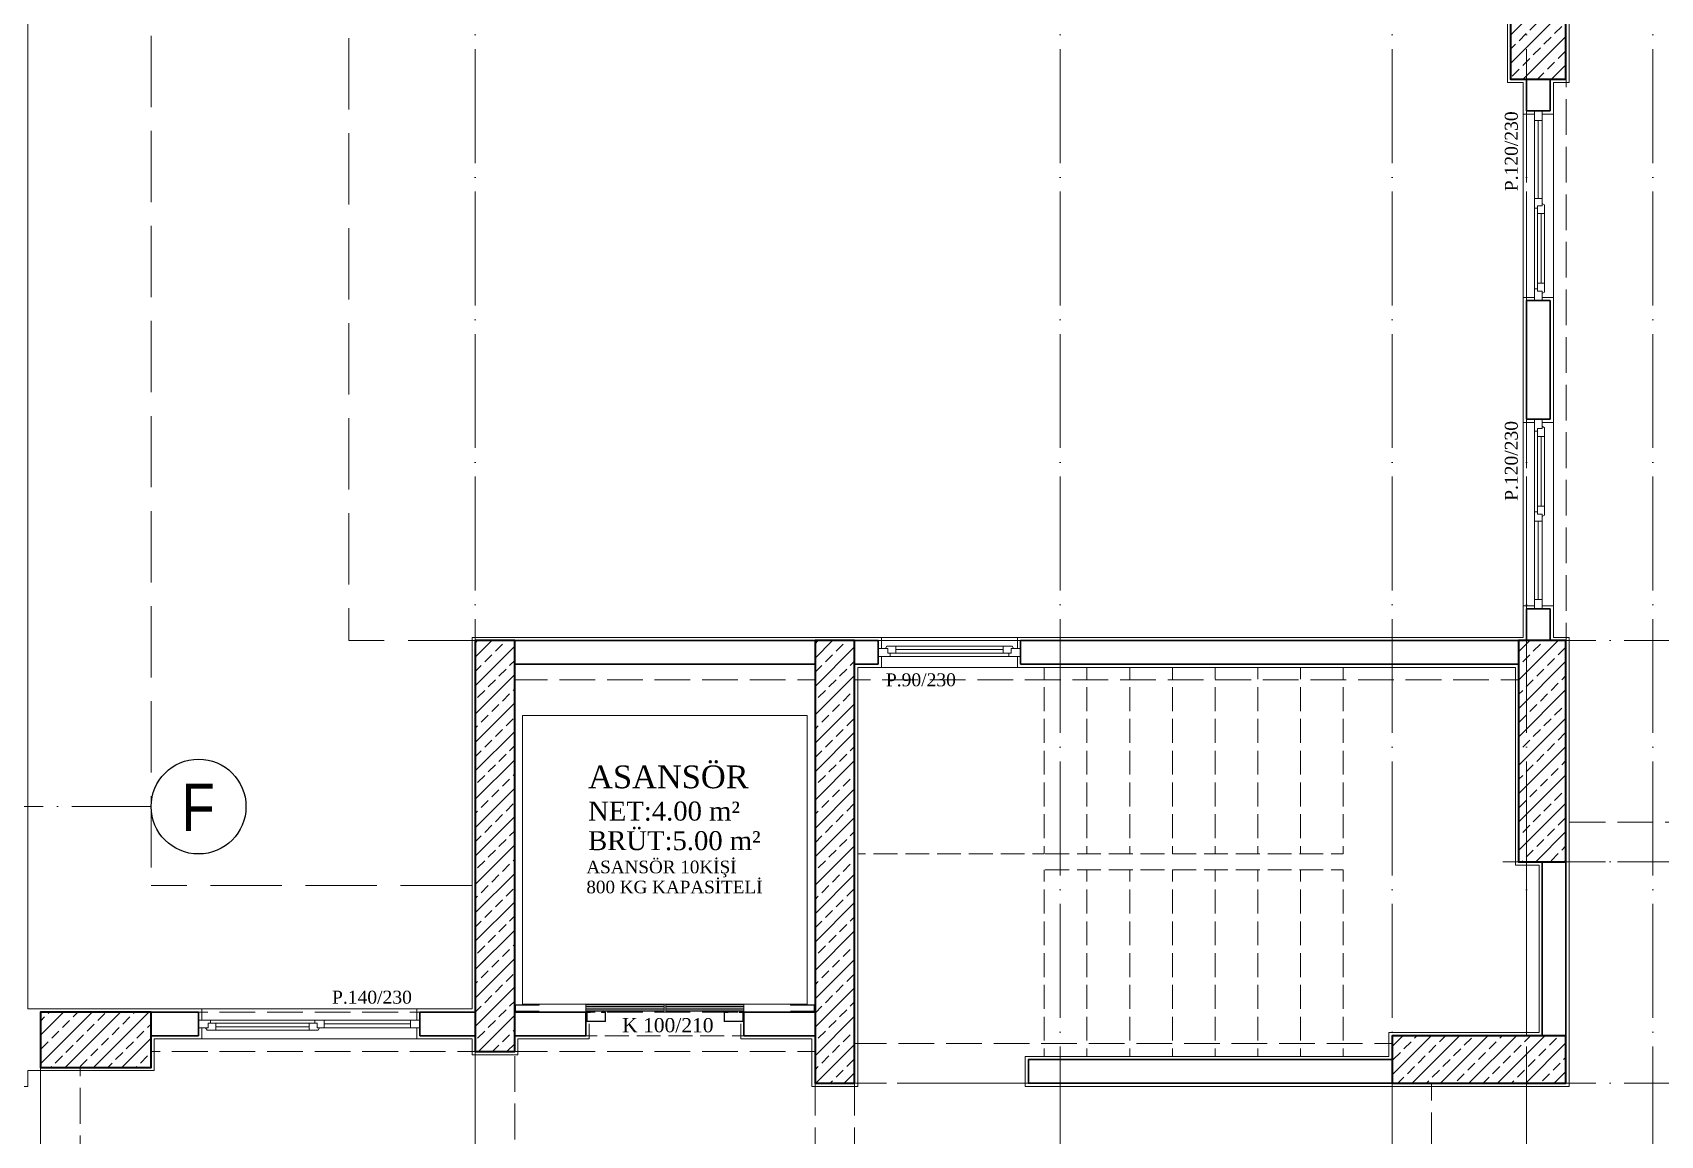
# Model space of a CAD drawing. Header units: millimetres. Extents: x 11587 to 81192, y -36083 to -25300.
# Drawn here: x 48921 to 49951, y -34493 to -33796 of the extents above; entities that cross this region are included whole.
import ezdxf

# ---------------------------------------------------------------- set-up
doc = ezdxf.new("R2010")
doc.units = ezdxf.units.MM
doc.linetypes.add('AKS', pattern=[30, 24, -3, 0, -3])
doc.linetypes.add('IZDUSUM1', pattern=[20, 7.5, -5, 7.5, 0])
for name, color, linetype, lineweight in [('rtm-aks balon', 20, 'Continuous', 25), ('rtm-aks balon yazı', 7, 'Continuous', 20), ('rtm-aks yeni', 7, 'AKS', 20), ('rtm-cam', 141, 'Continuous', 9), ('rtm-duv tugla', 22, 'Continuous', 35), ('rtm-izdusum-üst ince', 8, 'IZDUSUM1', 5), ('rtm-merdiven izdusum', 254, 'IZDUSUM1', 15), ('rtm-mhl-yazı-adı', 150, 'Continuous', 30), ('rtm-mhl-yazı-m2', 7, 'Continuous', 20), ('rtm-mhl-yazı-malzeme', 253, 'Continuous', 13), ('rtm-pen-ahsap', 35, 'Continuous', 13), ('rtm-plan katmanı-05', 205, 'Continuous', 20), ('rtm-plan katmanı-07', 135, 'Continuous', 9), ('rtm-sıva', 252, 'Continuous', 15), ('rtm-tarama-betonarme', 51, 'Continuous', 15), ('rtm-tas_betonarme', 50, 'Continuous', 40)]:
    doc.layers.add(name, color=color, linetype=linetype, lineweight=lineweight)
doc.styles.add('AKSYAZI', font='ARIALN.TTF')
doc.styles.add('ARIAL', font='times.ttf')
doc.styles.add('VAZ-OLCU', font='times.ttf', dxfattribs={"height": 60})
pattern_1 = [(45, (26636.351, 20249.116), (-8.980256, 8.980256), []), (45, (26645.331, 20249.116), (-8.980256, 8.980256), [6.35, -3.175])]
pattern_2 = [(45, (26626.351, 20249.116), (-8.980256, 8.980256), []), (45, (26635.331, 20249.116), (-8.980256, 8.980256), [6.35, -3.175])]

# ---------------------------------------------------------------- blocks, each defined once
blk = doc.blocks.new('KİRİŞA')
at = {"layer": 'rtm-izdusum-üst ince', "ltscale": 1.5}
for points in [[(22629.4, -54429.2), (22629.4, -54074.2)], [(22654.4, -54429.2), (22654.4, -54074.2)], [(22659.4, -54429.2), (23079.4, -54429.2)], [(23104.4, -54429.2), (23294.4, -54429.2)], [(22659.4, -54454.2), (23079.4, -54454.2)], [(23104.4, -54454.2), (23294.4, -54454.2)], [(22224.4, -54544.2), (22629.4, -54544.2)], [(22224.4, -54569.2), (22629.4, -54569.2)], [(22629.4, -54679.2), (22629.4, -54569.2)], [(22654.4, -54679.2), (22654.4, -54569.2)], [(23104.4, -54664.2), (23294.4, -54664.2)], [(23319.4, -54664.2), (23524.4, -54664.2)], [(22739.4, -54684.2), (23079.4, -54684.2)], [(23104.4, -54689.2), (23294.4, -54689.2)], [(23294.4, -54974.2), (23294.4, -54689.2)], [(23319.4, -54689.2), (23524.4, -54689.2)], [(23319.4, -54974.2), (23319.4, -54689.2)], [(23569.4, -54934.2), (23569.4, -54699.2)], [(23594.4, -54934.2), (23594.4, -54699.2)], [(22714.4, -54829.2), (22714.4, -54709.2)], [(22739.4, -54709.2), (23079.4, -54709.2)], [(22739.4, -54829.2), (22739.4, -54709.2)], [(23079.4, -54989.2), (23079.4, -54709.2)], [(23104.4, -54989.2), (23104.4, -54709.2)]]:
    blk.add_lwpolyline(points, dxfattribs=at)

msp = doc.modelspace()

# ---------------------------------------------------------------- hatches: boundary and pattern name
at = {"layer": 'rtm-tarama-betonarme'}
h = msp.add_hatch(dxfattribs=at)
h.set_pattern_fill('ANSI33', color=256, scale=2, style=0)
h.set_pattern_definition(pattern_1)
h.paths.add_polyline_path([(49891.19, -33825.13), (49891.19, -33745.13), (49856.19, -33745.13), (49856.19, -33825.13)])
h = msp.add_hatch(dxfattribs=at)
h.set_pattern_fill('ANSI33', color=256, scale=2, style=0)
h.set_pattern_definition(pattern_2)
h.paths.add_polyline_path([(49226.19, -34440.13), (49226.19, -34180.13), (49201.19, -34180.13), (49201.19, -34440.13)])
h = msp.add_hatch(dxfattribs=at)
h.set_pattern_fill('ANSI33', color=256, scale=2, style=0)
h.set_pattern_definition(pattern_2)
h.paths.add_polyline_path([(49441.19, -34460.13), (49441.19, -34180.13), (49416.19, -34180.13), (49416.19, -34460.13)])
h = msp.add_hatch(dxfattribs=at)
h.set_pattern_fill('ANSI33', color=256, scale=2, style=0)
h.set_pattern_definition(pattern_1)
h.paths.add_polyline_path([(49891.19, -34180.13), (49861.19, -34180.13), (49861.19, -34320.13), (49891.19, -34320.13)])
h = msp.add_hatch(dxfattribs=at)
h.set_pattern_fill('ANSI33', color=256, scale=2, style=0)
h.set_pattern_definition(pattern_2)
h.paths.add_polyline_path([(48996.19, -34450.13), (48996.19, -34415.13), (48926.19, -34415.13), (48926.19, -34450.13)])
h = msp.add_hatch(dxfattribs=at)
h.set_pattern_fill('ANSI33', color=256, scale=2, style=0)
h.set_pattern_definition(pattern_2)
h.paths.add_polyline_path([(49891.19, -34460.13), (49891.19, -34430.13), (49781.19, -34430.13), (49781.19, -34460.13)])

# ---------------------------------------------------------------- linework, layer by layer
at = {"layer": 'rtm-aks balon'}
msp.add_circle((49026.19, -34285.13), 30, dxfattribs=at)
at = {"layer": 'rtm-aks yeni', "ltscale": 3}
for p, q in [((49201.19, -35680.13), (49201.19, -31980.13)), ((49571.19, -35680.13), (49571.19, -31980.13)), ((49781.19, -35680.13), (49781.19, -31980.13)), ((49866.19, -35680.13), (49866.19, -31980.13)), ((49946.19, -35680.13), (49946.19, -31980.13)), ((50991.19, -34180.13), (49201.19, -34180.13)), ((44621.19, -34285.13), (48996.19, -34285.13)), ((50991.19, -34320.13), (49851.19, -34320.13)), ((48926.19, -35680.13), (48926.19, -34415.13)), ((50991.19, -34460.13), (49416.19, -34460.13))]:
    msp.add_line(p, q, dxfattribs=at)
at = {"layer": 'rtm-cam'}
for p, q in [((49873.69, -33900.63), (49873.69, -33851.13)), ((49875.44, -33954.13), (49875.44, -33910.13)), ((49875.44, -34051.13), (49875.44, -34095.13)), ((49873.69, -34104.63), (49873.69, -34154.13)), ((49535.19, -34185.88), (49467.19, -34185.88)), ((49037.19, -34424.38), (49096.19, -34424.38)), ((49105.69, -34422.63), (49160.19, -34422.63))]:
    msp.add_line(p, q, dxfattribs=at)
at = {"layer": 'rtm-duv tugla'}
for points in [[(49866.19, -33825.13), (49866.19, -33845.13)], [(49881.19, -33825.13), (49881.19, -33845.13)], [(49881.19, -33845.13), (49866.19, -33845.13)], [(49866.19, -33965.13), (49866.19, -34040.13)], [(49881.19, -33965.13), (49866.19, -33965.13)], [(49881.19, -33965.13), (49881.19, -34040.13)], [(49881.19, -34040.13), (49866.19, -34040.13)], [(49866.19, -34160.13), (49866.19, -34180.13)], [(49881.19, -34160.13), (49866.19, -34160.13)], [(49881.19, -34160.13), (49881.19, -34180.13)], [(49416.19, -34180.13), (49226.19, -34180.13)], [(49456.19, -34180.13), (49441.19, -34180.13)], [(49456.19, -34180.13), (49456.19, -34195.13)], [(49861.19, -34180.13), (49546.19, -34180.13)], [(49546.19, -34180.13), (49546.19, -34195.13)], [(49416.19, -34195.13), (49226.19, -34195.13)], [(49456.19, -34195.13), (49441.19, -34195.13)], [(49861.19, -34195.13), (49546.19, -34195.13)], [(49876.19, -34320.13), (49876.19, -34430.13)], [(49891.19, -34320.13), (49891.19, -34430.13)], [(48996.19, -34415.13), (49026.19, -34415.13)], [(49026.19, -34430.13), (49026.19, -34415.13)], [(49166.19, -34415.13), (49201.19, -34415.13)], [(49166.19, -34430.13), (49166.19, -34415.13)], [(49226.19, -34430.13), (49271.19, -34430.13), (49271.19, -34415.13), (49226.19, -34415.13)], [(49416.19, -34430.13), (49371.19, -34430.13), (49371.19, -34415.13), (49416.19, -34415.13)], [(48996.19, -34430.13), (49026.19, -34430.13)], [(49166.19, -34430.13), (49201.19, -34430.13)], [(49781.19, -34445.13), (49551.19, -34445.13), (49551.19, -34460.13), (49781.19, -34460.13)]]:
    msp.add_lwpolyline(points, dxfattribs=at)
at = {"layer": 'rtm-izdusum-üst ince', "ltscale": 3}
for points in [[(44416.19, -34180.13), (44496.19, -34180.13), (44496.19, -32860.13), (44126.19, -32860.13), (44126.19, -32200.13), (43216.19, -32200.13), (43216.19, -32860.13), (42846.19, -32860.13), (42846.19, -34685.13), (42961.19, -34685.13), (42961.19, -35350.13), (50656.19, -35350.13), (50656.19, -34685.13), (50771.19, -34685.13), (50771.19, -32860.13), (50401.19, -32860.13), (50401.19, -32200.13), (49491.19, -32200.13), (49491.19, -32860.13), (49121.19, -32860.13), (49121.19, -34180.13), (49201.19, -34180.13)], [(44416.19, -34335.13), (44621.19, -34335.13), (44621.19, -33700.13), (48996.19, -33700.13), (48996.19, -34335.13), (49201.19, -34335.13)]]:
    msp.add_lwpolyline(points, dxfattribs=at)
at = {"layer": 'rtm-izdusum-üst ince'}
msp.add_lwpolyline([(49371.19, -34430.13), (49271.19, -34430.13)], dxfattribs=at)
at = {"layer": 'rtm-merdiven izdusum'}
for points in [[(49561.19, -34197.13), (49561.19, -34315.13)], [(49588.19, -34197.13), (49588.19, -34315.13)], [(49615.19, -34197.13), (49615.19, -34315.13)], [(49642.19, -34197.13), (49642.19, -34315.13)], [(49669.19, -34197.13), (49669.19, -34315.13)], [(49696.19, -34197.13), (49696.19, -34315.13)], [(49723.19, -34197.13), (49723.19, -34315.13)], [(49750.19, -34197.13), (49750.19, -34315.13)], [(49561.19, -34315.13), (49443.19, -34315.13)], [(49750.19, -34315.13), (49561.19, -34315.13)], [(49561.19, -34325.13), (49561.19, -34443.13)], [(49750.19, -34325.13), (49561.19, -34325.13)], [(49588.19, -34325.13), (49588.19, -34443.13)], [(49615.19, -34325.13), (49615.19, -34443.13)], [(49642.19, -34325.13), (49642.19, -34443.13)], [(49669.19, -34325.13), (49669.19, -34443.13)], [(49696.19, -34325.13), (49696.19, -34443.13)], [(49723.19, -34325.13), (49723.19, -34443.13)], [(49750.19, -34325.13), (49750.19, -34443.13)]]:
    msp.add_lwpolyline(points, dxfattribs=at)
at = {"layer": 'rtm-pen-ahsap'}
for p, q in [((49871.19, -33899.13), (49871.19, -33845.13)), ((49876.19, -33845.13), (49876.19, -33851.13)), ((49871.19, -33851.13), (49876.19, -33851.13)), ((49876.19, -33856.13), (49876.19, -33850.5)), ((49876.19, -33856.13), (49876.19, -33900.63)), ((49871.19, -33899.13), (49871.19, -33906.63)), ((49871.19, -33900.63), (49876.19, -33900.63)), ((49873.19, -33906.63), (49871.19, -33906.63)), ((49873.19, -33905.13), (49873.19, -33910.13)), ((49873.19, -33905.13), (49876.19, -33905.13)), ((49876.19, -33905.13), (49876.19, -33900.63)), ((49877.69, -33904.5), (49877.69, -33910.13)), ((49873.19, -33910.13), (49873.19, -33954.13)), ((49873.19, -33910.13), (49877.69, -33910.13)), ((49877.69, -33910.13), (49877.69, -33954.13)), ((49871.19, -33957.63), (49873.19, -33957.63)), ((49871.19, -33957.63), (49871.19, -33965.13)), ((49873.19, -33959.13), (49873.19, -33954.13)), ((49873.19, -33954.13), (49877.69, -33954.13)), ((49873.19, -33959.13), (49876.19, -33959.13)), ((49876.19, -33965.13), (49876.19, -33959.13)), ((49877.69, -33959.77), (49877.69, -33954.13)), ((49871.19, -34047.63), (49871.19, -34040.13)), ((49876.19, -34040.13), (49876.19, -34046.13)), ((49871.19, -34047.63), (49873.19, -34047.63)), ((49873.19, -34046.13), (49873.19, -34051.13)), ((49873.19, -34046.13), (49876.19, -34046.13)), ((49873.19, -34095.13), (49873.19, -34051.13)), ((49873.19, -34051.13), (49877.69, -34051.13)), ((49877.69, -34045.5), (49877.69, -34051.13)), ((49877.69, -34095.13), (49877.69, -34051.13)), ((49871.19, -34106.13), (49871.19, -34098.63)), ((49873.19, -34098.63), (49871.19, -34098.63)), ((49871.19, -34104.63), (49876.19, -34104.63)), ((49873.19, -34100.13), (49873.19, -34095.13)), ((49873.19, -34095.13), (49877.69, -34095.13)), ((49873.19, -34100.13), (49876.19, -34100.13)), ((49876.19, -34100.13), (49876.19, -34104.63)), ((49876.19, -34149.13), (49876.19, -34104.63)), ((49877.69, -34100.77), (49877.69, -34095.13)), ((49871.19, -34106.13), (49871.19, -34160.13)), ((49871.19, -34154.13), (49876.19, -34154.13)), ((49876.19, -34149.13), (49876.19, -34154.77)), ((49876.19, -34160.13), (49876.19, -34154.13)), ((49456.19, -34185.13), (49462.19, -34185.13)), ((49461.56, -34183.63), (49467.19, -34183.63)), ((49462.19, -34188.13), (49462.19, -34185.13)), ((49467.19, -34183.63), (49535.19, -34183.63)), ((49467.19, -34188.13), (49467.19, -34183.63)), ((49540.83, -34183.63), (49535.19, -34183.63)), ((49535.19, -34188.13), (49535.19, -34183.63)), ((49546.19, -34185.13), (49540.19, -34185.13)), ((49540.19, -34188.13), (49540.19, -34185.13)), ((49463.69, -34190.13), (49456.19, -34190.13)), ((49462.19, -34188.13), (49467.19, -34188.13)), ((49463.69, -34190.13), (49463.69, -34188.13)), ((49467.19, -34188.13), (49535.19, -34188.13)), ((49540.19, -34188.13), (49535.19, -34188.13)), ((49538.69, -34190.13), (49538.69, -34188.13)), ((49538.69, -34190.13), (49546.19, -34190.13)), ((49033.69, -34420.13), (49026.19, -34420.13)), ((49032.19, -34422.13), (49037.19, -34422.13)), ((49032.19, -34422.13), (49032.19, -34425.13)), ((49033.69, -34420.13), (49033.69, -34422.13)), ((49096.19, -34422.13), (49037.19, -34422.13)), ((49037.19, -34422.13), (49037.19, -34426.63)), ((49101.19, -34422.13), (49096.19, -34422.13)), ((49096.19, -34422.13), (49096.19, -34426.63)), ((49107.19, -34420.13), (49099.69, -34420.13)), ((49099.69, -34422.13), (49099.69, -34420.13)), ((49101.19, -34422.13), (49101.19, -34425.13)), ((49105.69, -34420.13), (49105.69, -34425.13)), ((49107.19, -34420.13), (49166.19, -34420.13)), ((49160.19, -34420.13), (49160.19, -34425.13)), ((49026.19, -34425.13), (49032.19, -34425.13)), ((49031.56, -34426.63), (49037.19, -34426.63)), ((49096.19, -34426.63), (49037.19, -34426.63)), ((49101.83, -34426.63), (49096.19, -34426.63)), ((49101.19, -34425.13), (49105.69, -34425.13)), ((49155.19, -34425.13), (49105.69, -34425.13)), ((49155.19, -34425.13), (49160.83, -34425.13)), ((49166.19, -34425.13), (49160.19, -34425.13))]:
    msp.add_line(p, q, dxfattribs=at)
for points in [[(49877.69, -33904.5), (49876.19, -33903.63)], [(49877.69, -33959.77), (49876.19, -33960.64)], [(49877.69, -34045.5), (49876.19, -34044.63)], [(49877.69, -34100.77), (49876.19, -34101.64)], [(49461.56, -34183.63), (49460.69, -34185.13)], [(49540.83, -34183.63), (49541.69, -34185.13)], [(49031.56, -34426.63), (49030.69, -34425.13)], [(49101.83, -34426.63), (49102.69, -34425.13)]]:
    msp.add_lwpolyline(points, dxfattribs=at)
at = {"layer": 'rtm-plan katmanı-05'}
for p, q in [((49226.19, -34415.13), (49226.19, -34410.13)), ((49226.69, -34410.63), (49241.69, -34410.63)), ((49226.69, -34414.63), (49226.69, -34410.63)), ((49241.69, -34410.73), (49226.79, -34410.73)), ((49226.79, -34410.73), (49226.79, -34414.53)), ((49241.69, -34410.63), (49241.69, -34410.73)), ((49271.19, -34410.63), (49320.69, -34410.63)), ((49271.19, -34414.63), (49271.19, -34410.63)), ((49320.69, -34410.63), (49320.69, -34414.63)), ((49321.69, -34410.63), (49321.69, -34414.63)), ((49371.19, -34410.63), (49321.69, -34410.63)), ((49371.19, -34414.63), (49371.19, -34410.63)), ((49400.69, -34410.63), (49400.69, -34410.73)), ((49415.69, -34410.63), (49400.69, -34410.63)), ((49400.69, -34410.73), (49415.59, -34410.73)), ((49415.59, -34410.73), (49415.59, -34414.53)), ((49415.69, -34414.63), (49415.69, -34410.63)), ((49416.19, -34415.13), (49416.19, -34410.13)), ((49241.69, -34414.63), (49226.69, -34414.63)), ((49226.79, -34414.53), (49241.69, -34414.53)), ((49241.69, -34414.53), (49241.69, -34414.63)), ((49320.69, -34414.63), (49271.19, -34414.63)), ((49271.69, -34421.13), (49271.69, -34415.13)), ((49271.69, -34415.13), (49274.19, -34415.13)), ((49283.69, -34421.13), (49271.69, -34421.13)), ((49271.99, -34415.43), (49271.99, -34420.83)), ((49274.19, -34415.43), (49271.99, -34415.43)), ((49271.99, -34420.83), (49283.39, -34420.83)), ((49274.19, -34415.13), (49274.19, -34415.43)), ((49281.19, -34415.13), (49283.69, -34415.13)), ((49281.19, -34415.43), (49281.19, -34415.13)), ((49283.39, -34415.43), (49281.19, -34415.43)), ((49283.39, -34420.83), (49283.39, -34415.43)), ((49283.69, -34415.13), (49283.69, -34421.13)), ((49321.69, -34414.63), (49371.19, -34414.63)), ((49361.19, -34415.13), (49358.69, -34415.13)), ((49358.69, -34415.13), (49358.69, -34421.13)), ((49358.69, -34421.13), (49370.69, -34421.13)), ((49358.99, -34415.43), (49361.19, -34415.43)), ((49358.99, -34420.83), (49358.99, -34415.43)), ((49370.39, -34420.83), (49358.99, -34420.83)), ((49361.19, -34415.43), (49361.19, -34415.13)), ((49368.19, -34415.13), (49368.19, -34415.43)), ((49370.69, -34415.13), (49368.19, -34415.13)), ((49368.19, -34415.43), (49370.39, -34415.43)), ((49370.39, -34415.43), (49370.39, -34420.83)), ((49370.69, -34421.13), (49370.69, -34415.13)), ((49400.69, -34414.53), (49400.69, -34414.63)), ((49415.59, -34414.53), (49400.69, -34414.53)), ((49400.69, -34414.63), (49415.69, -34414.63))]:
    msp.add_line(p, q, dxfattribs=at)
at = {"layer": 'rtm-plan katmanı-05', "ltscale": 0.6}
for points in [[(49864.19, -33847.13), (49864.19, -33963.13)], [(49883.19, -33847.13), (49883.19, -33963.13)], [(49864.19, -34158.13), (49864.19, -34042.13)], [(49883.19, -34158.13), (49883.19, -34042.13)], [(49458.19, -34178.13), (49544.19, -34178.13)], [(49458.19, -34197.13), (49544.19, -34197.13)], [(49164.19, -34413.13), (49028.19, -34413.13)], [(49164.19, -34432.13), (49028.19, -34432.13)]]:
    msp.add_lwpolyline(points, dxfattribs=at)
at = {"layer": 'rtm-plan katmanı-05'}
msp.add_lwpolyline([(49231.19, -34227.63), (49231.19, -34410.13), (49411.19, -34410.13), (49411.19, -34227.63)], close=True, dxfattribs=at)
at = {"layer": 'rtm-plan katmanı-07'}
for p, q in [((49320.69, -34411.63), (49271.19, -34411.63)), ((49320.69, -34412.63), (49271.19, -34412.63)), ((49320.69, -34413.63), (49271.19, -34413.63)), ((49321.69, -34411.63), (49371.2, -34411.63)), ((49321.69, -34412.63), (49371.2, -34412.63)), ((49321.69, -34413.63), (49371.2, -34413.63))]:
    msp.add_line(p, q, dxfattribs=at)
for points in [[(49871.19, -33906.63), (49871.19, -33957.63)], [(49871.19, -34098.63), (49871.19, -34047.63)], [(49463.69, -34190.13), (49538.69, -34190.13)], [(49099.69, -34420.13), (49033.69, -34420.13)]]:
    msp.add_lwpolyline(points, dxfattribs=at)
at = {"layer": 'rtm-sıva'}
for points in [[(49206.19, -33703.13), (49199.19, -33703.13), (49199.19, -33782.13), (49854.19, -33782.13), (49854.19, -33827.13), (49864.19, -33827.13), (49864.19, -33847.13)], [(49883.19, -33743.13), (49893.19, -33743.13), (49893.19, -33827.13), (49883.19, -33827.13), (49883.19, -33847.13), (49876.19, -33847.13)], [(49028.19, -34420.13), (49028.19, -34413.13), (48918.19, -34413.13), (48918.19, -33778.13), (48834.19, -33778.13), (48834.19, -33785.13)], [(49871.19, -33847.13), (49864.19, -33847.13)], [(49864.19, -33963.13), (49864.19, -34042.13), (49871.19, -34042.13)], [(49871.19, -33963.13), (49864.19, -33963.13)], [(49876.19, -34042.13), (49883.19, -34042.13), (49883.19, -33963.13), (49876.19, -33963.13)], [(49871.19, -34158.13), (49864.19, -34158.13), (49864.19, -34178.13), (49544.19, -34178.13), (49544.19, -34185.13)], [(49544.19, -34190.13), (49544.19, -34197.13), (49859.19, -34197.13), (49859.19, -34322.13), (49874.19, -34322.13), (49874.19, -34428.13), (49779.19, -34428.13), (49779.19, -34443.13), (49549.19, -34443.13), (49549.19, -34462.13), (49893.19, -34462.13), (49893.19, -34178.13), (49883.19, -34178.13), (49883.19, -34158.13), (49876.19, -34158.13)], [(49458.19, -34185.13), (49458.19, -34178.13), (49199.19, -34178.13), (49199.19, -34413.13), (49164.19, -34413.13), (49164.19, -34420.13)], [(49369.19, -34422.63), (49369.19, -34432.13), (49414.19, -34432.13), (49414.19, -34462.13), (49443.19, -34462.13), (49443.19, -34197.13), (49458.19, -34197.13), (49458.19, -34190.13)], [(49164.19, -34425.13), (49164.19, -34432.13), (49199.19, -34432.13), (49199.19, -34442.13), (49228.19, -34442.13), (49228.19, -34432.13), (49273.19, -34432.13), (49273.19, -34422.63)], [(48206.19, -34462.13), (48918.19, -34462.13), (48918.19, -34452.13), (48998.19, -34452.13), (48998.19, -34432.13), (49028.19, -34432.13), (49028.19, -34425.13)]]:
    msp.add_lwpolyline(points, dxfattribs=at)
at = {"layer": 'rtm-tas_betonarme'}
for points in [[(49891.19, -33745.13), (49856.19, -33745.13), (49856.19, -33825.13), (49891.19, -33825.13)], [(49226.19, -34180.13), (49201.19, -34180.13), (49201.19, -34440.13), (49226.19, -34440.13)], [(49441.19, -34180.13), (49416.19, -34180.13), (49416.19, -34460.13), (49441.19, -34460.13)], [(49891.19, -34180.13), (49861.19, -34180.13), (49861.19, -34320.13), (49891.19, -34320.13)], [(48996.19, -34415.13), (48926.19, -34415.13), (48926.19, -34450.13), (48996.19, -34450.13)], [(49891.19, -34430.13), (49781.19, -34430.13), (49781.19, -34460.13), (49891.19, -34460.13)]]:
    msp.add_lwpolyline(points, close=True, dxfattribs=at)

# ---------------------------------------------------------------- block references
at = {"layer": 'rtm-izdusum-üst ince', "xscale": -1}
msp.add_blockref('KİRİŞA', (72520.62, 20249.12), dxfattribs=at)

# ---------------------------------------------------------------- texts
at = {"layer": 'rtm-aks balon yazı', "insert": (49015.4, -34300.55), "char_height": 30, "width": 27.7214, "attachment_point": 7, "style": 'AKSYAZI'}
msp.add_mtext('F', dxfattribs=at)
at = {"layer": 'rtm-mhl-yazı-adı', "style": 'ARIAL'}
msp.add_text('ASANSÖR ', height=14.4, dxfattribs=at).set_placement((49272.64, -34273.55))
at = {"layer": 'rtm-mhl-yazı-m2', "style": 'ARIAL'}
for s, height, p in [('NET:4.00 m² ', 12, (49272.64, -34294)), ('BRÜT:5.00 m² ', 12, (49272.64, -34312.7)), ('ASANSÖR 10KİŞİ', 8, (49271.51, -34327.33)), ('800 KG KAPASİTELİ ', 8, (49271.51, -34340.01))]:
    msp.add_text(s, height=height, dxfattribs=at).set_placement(p)
at = {"layer": 'rtm-mhl-yazı-malzeme', "style": 'VAZ-OLCU'}
for s, height, rotation, p in [('P.120/230', 8.192, 90.0398, (49860.71, -33895.97)), ('P.120/230', 8.192, 90.0398, (49860.71, -34091.79)), ('P.90/230', 8.192, 0.0398, (49460.95, -34209.08)), ('P.140/230', 8.192, 359.9602, (49110.6, -34409.76)), ('K 100/210', 9, 359.9602, (49294.18, -34427.89))]:
    msp.add_text(s, height=height, rotation=rotation, dxfattribs=at).set_placement(p)

doc.saveas('drawing.dxf')
